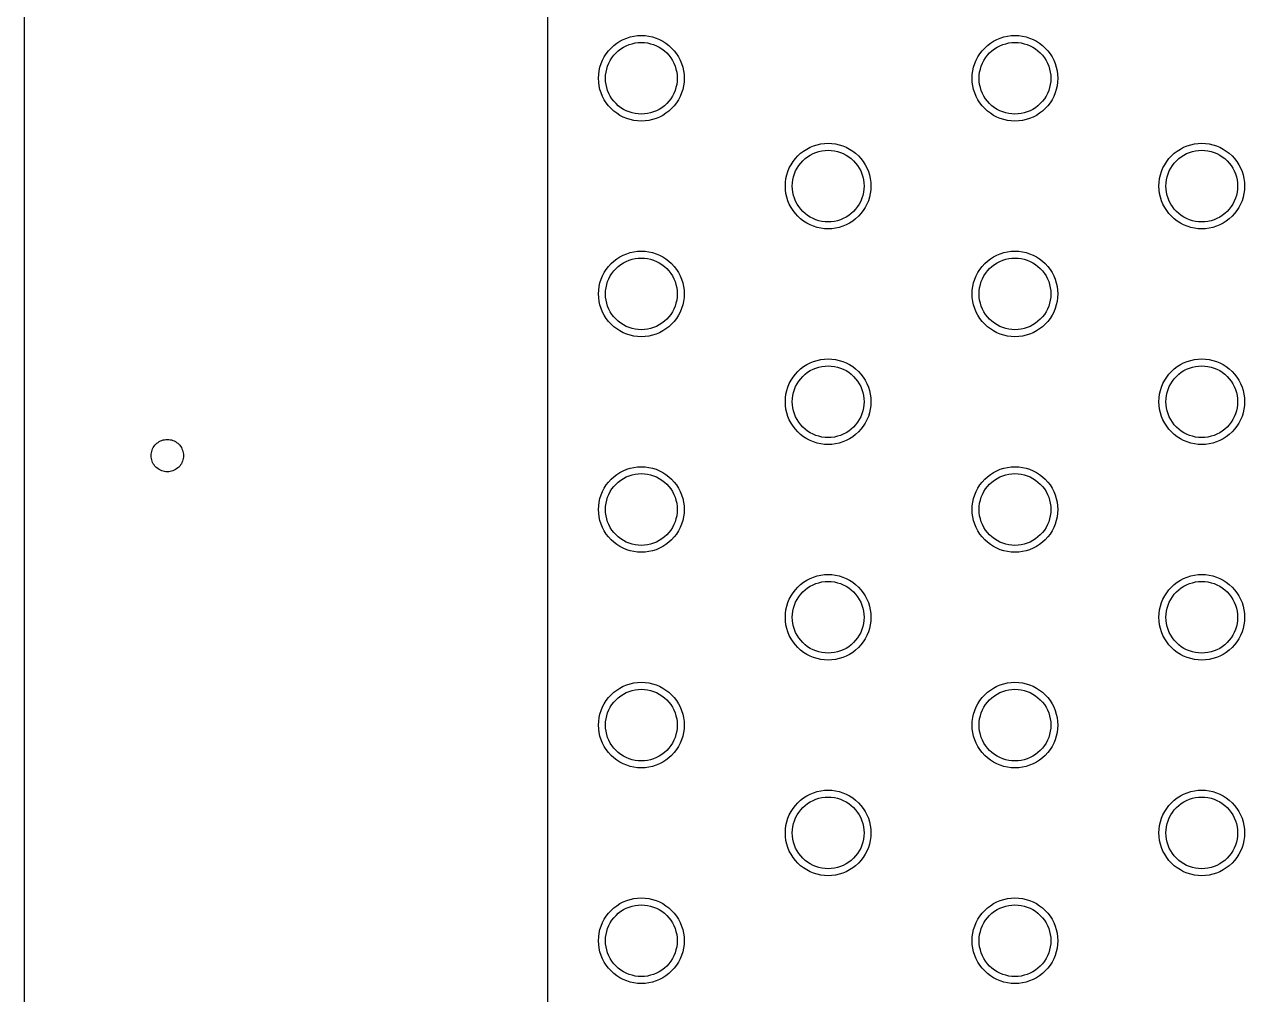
# Model space of a CAD drawing. Header units: millimetres. Extents: x 0 to 2033, y -1000001 to 3212.
# Drawn here: x 120 to 346.3, y 1625 to 1805 of the extents above; entities that cross this region are included whole.
import ezdxf

# ---------------------------------------------------------------- set-up
doc = ezdxf.new("R2010")
doc.units = ezdxf.units.MM
doc.layers.add('DRAWING', color=7, linetype='Continuous')

msp = doc.modelspace()

# ---------------------------------------------------------------- linework, layer by layer
at = {"layer": 'DRAWING', "linetype": 'CONTINUOUS', "true_color": 0x111111}
msp.add_line((120, 320), (120, 3150), dxfattribs=at)
at = {"layer": 'DRAWING', "linetype": 'CONTINUOUS', "true_color": 0x222222}
msp.add_line((217.08, 335), (217.08, 3135), dxfattribs=at)
at = {"layer": 'DRAWING', "linetype": 'CONTINUOUS', "true_color": 0xff1a1a}
for points in [[(242.34, 1795), (242.31, 1794.31), (242.22, 1793.62), (242.07, 1792.94), (241.86, 1792.28), (241.6, 1791.64), (241.28, 1791.03), (240.9, 1790.45), (240.48, 1789.9), (240.01, 1789.39), (239.5, 1788.92), (238.95, 1788.5), (238.37, 1788.12), (237.76, 1787.8), (237.12, 1787.54), (236.46, 1787.33), (235.78, 1787.18), (235.09, 1787.09), (234.4, 1787.06), (233.71, 1787.09), (233.02, 1787.18), (232.34, 1787.33), (231.68, 1787.54), (231.04, 1787.8), (230.43, 1788.12), (229.85, 1788.5), (229.3, 1788.92), (228.79, 1789.39), (228.32, 1789.9), (227.9, 1790.45), (227.52, 1791.03), (227.2, 1791.64), (226.94, 1792.28), (226.73, 1792.94), (226.58, 1793.62), (226.49, 1794.31), (226.46, 1795), (226.49, 1795.69), (226.58, 1796.38), (226.73, 1797.06), (226.94, 1797.72), (227.2, 1798.36), (227.52, 1798.97), (227.9, 1799.55), (228.32, 1800.1), (228.79, 1800.61), (229.3, 1801.08), (229.85, 1801.5), (230.43, 1801.88), (231.04, 1802.2), (231.68, 1802.46), (232.34, 1802.67), (233.02, 1802.82), (233.71, 1802.91), (234.4, 1802.94), (235.09, 1802.91), (235.78, 1802.82), (236.46, 1802.67), (237.12, 1802.46), (237.76, 1802.2), (238.37, 1801.88), (238.95, 1801.5), (239.5, 1801.08), (240.01, 1800.61), (240.48, 1800.1), (240.9, 1799.55), (241.28, 1798.97), (241.6, 1798.36), (241.86, 1797.72), (242.07, 1797.06), (242.22, 1796.38), (242.31, 1795.69), (242.34, 1795)], [(311.62, 1795), (311.59, 1794.31), (311.5, 1793.62), (311.35, 1792.94), (311.14, 1792.28), (310.88, 1791.64), (310.56, 1791.03), (310.18, 1790.45), (309.76, 1789.9), (309.29, 1789.39), (308.78, 1788.92), (308.23, 1788.5), (307.65, 1788.12), (307.04, 1787.8), (306.4, 1787.54), (305.74, 1787.33), (305.06, 1787.18), (304.37, 1787.09), (303.68, 1787.06), (302.99, 1787.09), (302.3, 1787.18), (301.62, 1787.33), (300.96, 1787.54), (300.32, 1787.8), (299.71, 1788.12), (299.13, 1788.5), (298.58, 1788.92), (298.07, 1789.39), (297.6, 1789.9), (297.18, 1790.45), (296.8, 1791.03), (296.48, 1791.64), (296.22, 1792.28), (296.01, 1792.94), (295.86, 1793.62), (295.77, 1794.31), (295.74, 1795), (295.77, 1795.69), (295.86, 1796.38), (296.01, 1797.06), (296.22, 1797.72), (296.48, 1798.36), (296.8, 1798.97), (297.18, 1799.55), (297.6, 1800.1), (298.07, 1800.61), (298.58, 1801.08), (299.13, 1801.5), (299.71, 1801.88), (300.32, 1802.2), (300.96, 1802.46), (301.62, 1802.67), (302.3, 1802.82), (302.99, 1802.91), (303.68, 1802.94), (304.37, 1802.91), (305.06, 1802.82), (305.74, 1802.67), (306.4, 1802.46), (307.04, 1802.2), (307.65, 1801.88), (308.23, 1801.5), (308.78, 1801.08), (309.29, 1800.61), (309.76, 1800.1), (310.18, 1799.55), (310.56, 1798.97), (310.88, 1798.36), (311.14, 1797.72), (311.35, 1797.06), (311.5, 1796.38), (311.59, 1795.69), (311.62, 1795)], [(276.98, 1775), (276.95, 1774.31), (276.86, 1773.62), (276.71, 1772.94), (276.5, 1772.28), (276.24, 1771.64), (275.92, 1771.03), (275.54, 1770.45), (275.12, 1769.9), (274.65, 1769.39), (274.14, 1768.92), (273.59, 1768.5), (273.01, 1768.12), (272.4, 1767.8), (271.76, 1767.54), (271.1, 1767.33), (270.42, 1767.18), (269.73, 1767.09), (269.04, 1767.06), (268.35, 1767.09), (267.66, 1767.18), (266.98, 1767.33), (266.32, 1767.54), (265.68, 1767.8), (265.07, 1768.12), (264.49, 1768.5), (263.94, 1768.92), (263.43, 1769.39), (262.96, 1769.9), (262.54, 1770.45), (262.16, 1771.03), (261.84, 1771.64), (261.58, 1772.28), (261.37, 1772.94), (261.22, 1773.62), (261.13, 1774.31), (261.1, 1775), (261.13, 1775.69), (261.22, 1776.38), (261.37, 1777.06), (261.58, 1777.72), (261.84, 1778.36), (262.16, 1778.97), (262.54, 1779.55), (262.96, 1780.1), (263.43, 1780.61), (263.94, 1781.08), (264.49, 1781.5), (265.07, 1781.88), (265.68, 1782.2), (266.32, 1782.46), (266.98, 1782.67), (267.66, 1782.82), (268.35, 1782.91), (269.04, 1782.94), (269.73, 1782.91), (270.42, 1782.82), (271.1, 1782.67), (271.76, 1782.46), (272.4, 1782.2), (273.01, 1781.88), (273.59, 1781.5), (274.14, 1781.08), (274.65, 1780.61), (275.12, 1780.1), (275.54, 1779.55), (275.92, 1778.97), (276.24, 1778.36), (276.5, 1777.72), (276.71, 1777.06), (276.86, 1776.38), (276.95, 1775.69), (276.98, 1775)], [(346.26, 1775), (346.23, 1774.31), (346.14, 1773.62), (345.99, 1772.94), (345.78, 1772.28), (345.52, 1771.64), (345.2, 1771.03), (344.82, 1770.45), (344.4, 1769.9), (343.93, 1769.39), (343.42, 1768.92), (342.87, 1768.5), (342.29, 1768.12), (341.68, 1767.8), (341.04, 1767.54), (340.38, 1767.33), (339.7, 1767.18), (339.01, 1767.09), (338.32, 1767.06), (337.63, 1767.09), (336.94, 1767.18), (336.26, 1767.33), (335.6, 1767.54), (334.96, 1767.8), (334.35, 1768.12), (333.77, 1768.5), (333.22, 1768.92), (332.71, 1769.39), (332.24, 1769.9), (331.82, 1770.45), (331.44, 1771.03), (331.12, 1771.64), (330.86, 1772.28), (330.65, 1772.94), (330.5, 1773.62), (330.41, 1774.31), (330.38, 1775), (330.41, 1775.69), (330.5, 1776.38), (330.65, 1777.06), (330.86, 1777.72), (331.12, 1778.36), (331.44, 1778.97), (331.82, 1779.55), (332.24, 1780.1), (332.71, 1780.61), (333.22, 1781.08), (333.77, 1781.5), (334.35, 1781.88), (334.96, 1782.2), (335.6, 1782.46), (336.26, 1782.67), (336.94, 1782.82), (337.63, 1782.91), (338.32, 1782.94), (339.01, 1782.91), (339.7, 1782.82), (340.38, 1782.67), (341.04, 1782.46), (341.68, 1782.2), (342.29, 1781.88), (342.87, 1781.5), (343.42, 1781.08), (343.93, 1780.61), (344.4, 1780.1), (344.82, 1779.55), (345.2, 1778.97), (345.52, 1778.36), (345.78, 1777.72), (345.99, 1777.06), (346.14, 1776.38), (346.23, 1775.69), (346.26, 1775)], [(242.34, 1755), (242.31, 1754.31), (242.22, 1753.62), (242.07, 1752.94), (241.86, 1752.28), (241.6, 1751.64), (241.28, 1751.03), (240.9, 1750.45), (240.48, 1749.9), (240.01, 1749.39), (239.5, 1748.92), (238.95, 1748.5), (238.37, 1748.12), (237.76, 1747.8), (237.12, 1747.54), (236.46, 1747.33), (235.78, 1747.18), (235.09, 1747.09), (234.4, 1747.06), (233.71, 1747.09), (233.02, 1747.18), (232.34, 1747.33), (231.68, 1747.54), (231.04, 1747.8), (230.43, 1748.12), (229.85, 1748.5), (229.3, 1748.92), (228.79, 1749.39), (228.32, 1749.9), (227.9, 1750.45), (227.52, 1751.03), (227.2, 1751.64), (226.94, 1752.28), (226.73, 1752.94), (226.58, 1753.62), (226.49, 1754.31), (226.46, 1755), (226.49, 1755.69), (226.58, 1756.38), (226.73, 1757.06), (226.94, 1757.72), (227.2, 1758.36), (227.52, 1758.97), (227.9, 1759.55), (228.32, 1760.1), (228.79, 1760.61), (229.3, 1761.08), (229.85, 1761.5), (230.43, 1761.88), (231.04, 1762.2), (231.68, 1762.46), (232.34, 1762.67), (233.02, 1762.82), (233.71, 1762.91), (234.4, 1762.94), (235.09, 1762.91), (235.78, 1762.82), (236.46, 1762.67), (237.12, 1762.46), (237.76, 1762.2), (238.37, 1761.88), (238.95, 1761.5), (239.5, 1761.08), (240.01, 1760.61), (240.48, 1760.1), (240.9, 1759.55), (241.28, 1758.97), (241.6, 1758.36), (241.86, 1757.72), (242.07, 1757.06), (242.22, 1756.38), (242.31, 1755.69), (242.34, 1755)], [(311.62, 1755), (311.59, 1754.31), (311.5, 1753.62), (311.35, 1752.94), (311.14, 1752.28), (310.88, 1751.64), (310.56, 1751.03), (310.18, 1750.45), (309.76, 1749.9), (309.29, 1749.39), (308.78, 1748.92), (308.23, 1748.5), (307.65, 1748.12), (307.04, 1747.8), (306.4, 1747.54), (305.74, 1747.33), (305.06, 1747.18), (304.37, 1747.09), (303.68, 1747.06), (302.99, 1747.09), (302.3, 1747.18), (301.62, 1747.33), (300.96, 1747.54), (300.32, 1747.8), (299.71, 1748.12), (299.13, 1748.5), (298.58, 1748.92), (298.07, 1749.39), (297.6, 1749.9), (297.18, 1750.45), (296.8, 1751.03), (296.48, 1751.64), (296.22, 1752.28), (296.01, 1752.94), (295.86, 1753.62), (295.77, 1754.31), (295.74, 1755), (295.77, 1755.69), (295.86, 1756.38), (296.01, 1757.06), (296.22, 1757.72), (296.48, 1758.36), (296.8, 1758.97), (297.18, 1759.55), (297.6, 1760.1), (298.07, 1760.61), (298.58, 1761.08), (299.13, 1761.5), (299.71, 1761.88), (300.32, 1762.2), (300.96, 1762.46), (301.62, 1762.67), (302.3, 1762.82), (302.99, 1762.91), (303.68, 1762.94), (304.37, 1762.91), (305.06, 1762.82), (305.74, 1762.67), (306.4, 1762.46), (307.04, 1762.2), (307.65, 1761.88), (308.23, 1761.5), (308.78, 1761.08), (309.29, 1760.61), (309.76, 1760.1), (310.18, 1759.55), (310.56, 1758.97), (310.88, 1758.36), (311.14, 1757.72), (311.35, 1757.06), (311.5, 1756.38), (311.59, 1755.69), (311.62, 1755)], [(276.98, 1735), (276.95, 1734.31), (276.86, 1733.62), (276.71, 1732.94), (276.5, 1732.28), (276.24, 1731.64), (275.92, 1731.03), (275.54, 1730.45), (275.12, 1729.9), (274.65, 1729.39), (274.14, 1728.92), (273.59, 1728.5), (273.01, 1728.12), (272.4, 1727.8), (271.76, 1727.54), (271.1, 1727.33), (270.42, 1727.18), (269.73, 1727.09), (269.04, 1727.06), (268.35, 1727.09), (267.66, 1727.18), (266.98, 1727.33), (266.32, 1727.54), (265.68, 1727.8), (265.07, 1728.12), (264.49, 1728.5), (263.94, 1728.92), (263.43, 1729.39), (262.96, 1729.9), (262.54, 1730.45), (262.16, 1731.03), (261.84, 1731.64), (261.58, 1732.28), (261.37, 1732.94), (261.22, 1733.62), (261.13, 1734.31), (261.1, 1735), (261.13, 1735.69), (261.22, 1736.38), (261.37, 1737.06), (261.58, 1737.72), (261.84, 1738.36), (262.16, 1738.97), (262.54, 1739.55), (262.96, 1740.1), (263.43, 1740.61), (263.94, 1741.08), (264.49, 1741.5), (265.07, 1741.88), (265.68, 1742.2), (266.32, 1742.46), (266.98, 1742.67), (267.66, 1742.82), (268.35, 1742.91), (269.04, 1742.94), (269.73, 1742.91), (270.42, 1742.82), (271.1, 1742.67), (271.76, 1742.46), (272.4, 1742.2), (273.01, 1741.88), (273.59, 1741.5), (274.14, 1741.08), (274.65, 1740.61), (275.12, 1740.1), (275.54, 1739.55), (275.92, 1738.97), (276.24, 1738.36), (276.5, 1737.72), (276.71, 1737.06), (276.86, 1736.38), (276.95, 1735.69), (276.98, 1735)], [(346.26, 1735), (346.23, 1734.31), (346.14, 1733.62), (345.99, 1732.94), (345.78, 1732.28), (345.52, 1731.64), (345.2, 1731.03), (344.82, 1730.45), (344.4, 1729.9), (343.93, 1729.39), (343.42, 1728.92), (342.87, 1728.5), (342.29, 1728.12), (341.68, 1727.8), (341.04, 1727.54), (340.38, 1727.33), (339.7, 1727.18), (339.01, 1727.09), (338.32, 1727.06), (337.63, 1727.09), (336.94, 1727.18), (336.26, 1727.33), (335.6, 1727.54), (334.96, 1727.8), (334.35, 1728.12), (333.77, 1728.5), (333.22, 1728.92), (332.71, 1729.39), (332.24, 1729.9), (331.82, 1730.45), (331.44, 1731.03), (331.12, 1731.64), (330.86, 1732.28), (330.65, 1732.94), (330.5, 1733.62), (330.41, 1734.31), (330.38, 1735), (330.41, 1735.69), (330.5, 1736.38), (330.65, 1737.06), (330.86, 1737.72), (331.12, 1738.36), (331.44, 1738.97), (331.82, 1739.55), (332.24, 1740.1), (332.71, 1740.61), (333.22, 1741.08), (333.77, 1741.5), (334.35, 1741.88), (334.96, 1742.2), (335.6, 1742.46), (336.26, 1742.67), (336.94, 1742.82), (337.63, 1742.91), (338.32, 1742.94), (339.01, 1742.91), (339.7, 1742.82), (340.38, 1742.67), (341.04, 1742.46), (341.68, 1742.2), (342.29, 1741.88), (342.87, 1741.5), (343.42, 1741.08), (343.93, 1740.61), (344.4, 1740.1), (344.82, 1739.55), (345.2, 1738.97), (345.52, 1738.36), (345.78, 1737.72), (345.99, 1737.06), (346.14, 1736.38), (346.23, 1735.69), (346.26, 1735)], [(242.34, 1715), (242.31, 1714.31), (242.22, 1713.62), (242.07, 1712.94), (241.86, 1712.28), (241.6, 1711.64), (241.28, 1711.03), (240.9, 1710.45), (240.48, 1709.9), (240.01, 1709.39), (239.5, 1708.92), (238.95, 1708.5), (238.37, 1708.12), (237.76, 1707.8), (237.12, 1707.54), (236.46, 1707.33), (235.78, 1707.18), (235.09, 1707.09), (234.4, 1707.06), (233.71, 1707.09), (233.02, 1707.18), (232.34, 1707.33), (231.68, 1707.54), (231.04, 1707.8), (230.43, 1708.12), (229.85, 1708.5), (229.3, 1708.92), (228.79, 1709.39), (228.32, 1709.9), (227.9, 1710.45), (227.52, 1711.03), (227.2, 1711.64), (226.94, 1712.28), (226.73, 1712.94), (226.58, 1713.62), (226.49, 1714.31), (226.46, 1715), (226.49, 1715.69), (226.58, 1716.38), (226.73, 1717.06), (226.94, 1717.72), (227.2, 1718.36), (227.52, 1718.97), (227.9, 1719.55), (228.32, 1720.1), (228.79, 1720.61), (229.3, 1721.08), (229.85, 1721.5), (230.43, 1721.88), (231.04, 1722.2), (231.68, 1722.46), (232.34, 1722.67), (233.02, 1722.82), (233.71, 1722.91), (234.4, 1722.94), (235.09, 1722.91), (235.78, 1722.82), (236.46, 1722.67), (237.12, 1722.46), (237.76, 1722.2), (238.37, 1721.88), (238.95, 1721.5), (239.5, 1721.08), (240.01, 1720.61), (240.48, 1720.1), (240.9, 1719.55), (241.28, 1718.97), (241.6, 1718.36), (241.86, 1717.72), (242.07, 1717.06), (242.22, 1716.38), (242.31, 1715.69), (242.34, 1715)], [(311.62, 1715), (311.59, 1714.31), (311.5, 1713.62), (311.35, 1712.94), (311.14, 1712.28), (310.88, 1711.64), (310.56, 1711.03), (310.18, 1710.45), (309.76, 1709.9), (309.29, 1709.39), (308.78, 1708.92), (308.23, 1708.5), (307.65, 1708.12), (307.04, 1707.8), (306.4, 1707.54), (305.74, 1707.33), (305.06, 1707.18), (304.37, 1707.09), (303.68, 1707.06), (302.99, 1707.09), (302.3, 1707.18), (301.62, 1707.33), (300.96, 1707.54), (300.32, 1707.8), (299.71, 1708.12), (299.13, 1708.5), (298.58, 1708.92), (298.07, 1709.39), (297.6, 1709.9), (297.18, 1710.45), (296.8, 1711.03), (296.48, 1711.64), (296.22, 1712.28), (296.01, 1712.94), (295.86, 1713.62), (295.77, 1714.31), (295.74, 1715), (295.77, 1715.69), (295.86, 1716.38), (296.01, 1717.06), (296.22, 1717.72), (296.48, 1718.36), (296.8, 1718.97), (297.18, 1719.55), (297.6, 1720.1), (298.07, 1720.61), (298.58, 1721.08), (299.13, 1721.5), (299.71, 1721.88), (300.32, 1722.2), (300.96, 1722.46), (301.62, 1722.67), (302.3, 1722.82), (302.99, 1722.91), (303.68, 1722.94), (304.37, 1722.91), (305.06, 1722.82), (305.74, 1722.67), (306.4, 1722.46), (307.04, 1722.2), (307.65, 1721.88), (308.23, 1721.5), (308.78, 1721.08), (309.29, 1720.61), (309.76, 1720.1), (310.18, 1719.55), (310.56, 1718.97), (310.88, 1718.36), (311.14, 1717.72), (311.35, 1717.06), (311.5, 1716.38), (311.59, 1715.69), (311.62, 1715)], [(276.98, 1695), (276.95, 1694.31), (276.86, 1693.62), (276.71, 1692.94), (276.5, 1692.28), (276.24, 1691.64), (275.92, 1691.03), (275.54, 1690.45), (275.12, 1689.9), (274.65, 1689.39), (274.14, 1688.92), (273.59, 1688.5), (273.01, 1688.12), (272.4, 1687.8), (271.76, 1687.54), (271.1, 1687.33), (270.42, 1687.18), (269.73, 1687.09), (269.04, 1687.06), (268.35, 1687.09), (267.66, 1687.18), (266.98, 1687.33), (266.32, 1687.54), (265.68, 1687.8), (265.07, 1688.12), (264.49, 1688.5), (263.94, 1688.92), (263.43, 1689.39), (262.96, 1689.9), (262.54, 1690.45), (262.16, 1691.03), (261.84, 1691.64), (261.58, 1692.28), (261.37, 1692.94), (261.22, 1693.62), (261.13, 1694.31), (261.1, 1695), (261.13, 1695.69), (261.22, 1696.38), (261.37, 1697.06), (261.58, 1697.72), (261.84, 1698.36), (262.16, 1698.97), (262.54, 1699.55), (262.96, 1700.1), (263.43, 1700.61), (263.94, 1701.08), (264.49, 1701.5), (265.07, 1701.88), (265.68, 1702.2), (266.32, 1702.46), (266.98, 1702.67), (267.66, 1702.82), (268.35, 1702.91), (269.04, 1702.94), (269.73, 1702.91), (270.42, 1702.82), (271.1, 1702.67), (271.76, 1702.46), (272.4, 1702.2), (273.01, 1701.88), (273.59, 1701.5), (274.14, 1701.08), (274.65, 1700.61), (275.12, 1700.1), (275.54, 1699.55), (275.92, 1698.97), (276.24, 1698.36), (276.5, 1697.72), (276.71, 1697.06), (276.86, 1696.38), (276.95, 1695.69), (276.98, 1695)], [(346.26, 1695), (346.23, 1694.31), (346.14, 1693.62), (345.99, 1692.94), (345.78, 1692.28), (345.52, 1691.64), (345.2, 1691.03), (344.82, 1690.45), (344.4, 1689.9), (343.93, 1689.39), (343.42, 1688.92), (342.87, 1688.5), (342.29, 1688.12), (341.68, 1687.8), (341.04, 1687.54), (340.38, 1687.33), (339.7, 1687.18), (339.01, 1687.09), (338.32, 1687.06), (337.63, 1687.09), (336.94, 1687.18), (336.26, 1687.33), (335.6, 1687.54), (334.96, 1687.8), (334.35, 1688.12), (333.77, 1688.5), (333.22, 1688.92), (332.71, 1689.39), (332.24, 1689.9), (331.82, 1690.45), (331.44, 1691.03), (331.12, 1691.64), (330.86, 1692.28), (330.65, 1692.94), (330.5, 1693.62), (330.41, 1694.31), (330.38, 1695), (330.41, 1695.69), (330.5, 1696.38), (330.65, 1697.06), (330.86, 1697.72), (331.12, 1698.36), (331.44, 1698.97), (331.82, 1699.55), (332.24, 1700.1), (332.71, 1700.61), (333.22, 1701.08), (333.77, 1701.5), (334.35, 1701.88), (334.96, 1702.2), (335.6, 1702.46), (336.26, 1702.67), (336.94, 1702.82), (337.63, 1702.91), (338.32, 1702.94), (339.01, 1702.91), (339.7, 1702.82), (340.38, 1702.67), (341.04, 1702.46), (341.68, 1702.2), (342.29, 1701.88), (342.87, 1701.5), (343.42, 1701.08), (343.93, 1700.61), (344.4, 1700.1), (344.82, 1699.55), (345.2, 1698.97), (345.52, 1698.36), (345.78, 1697.72), (345.99, 1697.06), (346.14, 1696.38), (346.23, 1695.69), (346.26, 1695)], [(242.34, 1675), (242.31, 1674.31), (242.22, 1673.62), (242.07, 1672.94), (241.86, 1672.28), (241.6, 1671.64), (241.28, 1671.03), (240.9, 1670.45), (240.48, 1669.9), (240.01, 1669.39), (239.5, 1668.92), (238.95, 1668.5), (238.37, 1668.12), (237.76, 1667.8), (237.12, 1667.54), (236.46, 1667.33), (235.78, 1667.18), (235.09, 1667.09), (234.4, 1667.06), (233.71, 1667.09), (233.02, 1667.18), (232.34, 1667.33), (231.68, 1667.54), (231.04, 1667.8), (230.43, 1668.12), (229.85, 1668.5), (229.3, 1668.92), (228.79, 1669.39), (228.32, 1669.9), (227.9, 1670.45), (227.52, 1671.03), (227.2, 1671.64), (226.94, 1672.28), (226.73, 1672.94), (226.58, 1673.62), (226.49, 1674.31), (226.46, 1675), (226.49, 1675.69), (226.58, 1676.38), (226.73, 1677.06), (226.94, 1677.72), (227.2, 1678.36), (227.52, 1678.97), (227.9, 1679.55), (228.32, 1680.1), (228.79, 1680.61), (229.3, 1681.08), (229.85, 1681.5), (230.43, 1681.88), (231.04, 1682.2), (231.68, 1682.46), (232.34, 1682.67), (233.02, 1682.82), (233.71, 1682.91), (234.4, 1682.94), (235.09, 1682.91), (235.78, 1682.82), (236.46, 1682.67), (237.12, 1682.46), (237.76, 1682.2), (238.37, 1681.88), (238.95, 1681.5), (239.5, 1681.08), (240.01, 1680.61), (240.48, 1680.1), (240.9, 1679.55), (241.28, 1678.97), (241.6, 1678.36), (241.86, 1677.72), (242.07, 1677.06), (242.22, 1676.38), (242.31, 1675.69), (242.34, 1675)], [(311.62, 1675), (311.59, 1674.31), (311.5, 1673.62), (311.35, 1672.94), (311.14, 1672.28), (310.88, 1671.64), (310.56, 1671.03), (310.18, 1670.45), (309.76, 1669.9), (309.29, 1669.39), (308.78, 1668.92), (308.23, 1668.5), (307.65, 1668.12), (307.04, 1667.8), (306.4, 1667.54), (305.74, 1667.33), (305.06, 1667.18), (304.37, 1667.09), (303.68, 1667.06), (302.99, 1667.09), (302.3, 1667.18), (301.62, 1667.33), (300.96, 1667.54), (300.32, 1667.8), (299.71, 1668.12), (299.13, 1668.5), (298.58, 1668.92), (298.07, 1669.39), (297.6, 1669.9), (297.18, 1670.45), (296.8, 1671.03), (296.48, 1671.64), (296.22, 1672.28), (296.01, 1672.94), (295.86, 1673.62), (295.77, 1674.31), (295.74, 1675), (295.77, 1675.69), (295.86, 1676.38), (296.01, 1677.06), (296.22, 1677.72), (296.48, 1678.36), (296.8, 1678.97), (297.18, 1679.55), (297.6, 1680.1), (298.07, 1680.61), (298.58, 1681.08), (299.13, 1681.5), (299.71, 1681.88), (300.32, 1682.2), (300.96, 1682.46), (301.62, 1682.67), (302.3, 1682.82), (302.99, 1682.91), (303.68, 1682.94), (304.37, 1682.91), (305.06, 1682.82), (305.74, 1682.67), (306.4, 1682.46), (307.04, 1682.2), (307.65, 1681.88), (308.23, 1681.5), (308.78, 1681.08), (309.29, 1680.61), (309.76, 1680.1), (310.18, 1679.55), (310.56, 1678.97), (310.88, 1678.36), (311.14, 1677.72), (311.35, 1677.06), (311.5, 1676.38), (311.59, 1675.69), (311.62, 1675)], [(276.98, 1655), (276.95, 1654.31), (276.86, 1653.62), (276.71, 1652.94), (276.5, 1652.28), (276.24, 1651.64), (275.92, 1651.03), (275.54, 1650.45), (275.12, 1649.9), (274.65, 1649.39), (274.14, 1648.92), (273.59, 1648.5), (273.01, 1648.12), (272.4, 1647.8), (271.76, 1647.54), (271.1, 1647.33), (270.42, 1647.18), (269.73, 1647.09), (269.04, 1647.06), (268.35, 1647.09), (267.66, 1647.18), (266.98, 1647.33), (266.32, 1647.54), (265.68, 1647.8), (265.07, 1648.12), (264.49, 1648.5), (263.94, 1648.92), (263.43, 1649.39), (262.96, 1649.9), (262.54, 1650.45), (262.16, 1651.03), (261.84, 1651.64), (261.58, 1652.28), (261.37, 1652.94), (261.22, 1653.62), (261.13, 1654.31), (261.1, 1655), (261.13, 1655.69), (261.22, 1656.38), (261.37, 1657.06), (261.58, 1657.72), (261.84, 1658.36), (262.16, 1658.97), (262.54, 1659.55), (262.96, 1660.1), (263.43, 1660.61), (263.94, 1661.08), (264.49, 1661.5), (265.07, 1661.88), (265.68, 1662.2), (266.32, 1662.46), (266.98, 1662.67), (267.66, 1662.82), (268.35, 1662.91), (269.04, 1662.94), (269.73, 1662.91), (270.42, 1662.82), (271.1, 1662.67), (271.76, 1662.46), (272.4, 1662.2), (273.01, 1661.88), (273.59, 1661.5), (274.14, 1661.08), (274.65, 1660.61), (275.12, 1660.1), (275.54, 1659.55), (275.92, 1658.97), (276.24, 1658.36), (276.5, 1657.72), (276.71, 1657.06), (276.86, 1656.38), (276.95, 1655.69), (276.98, 1655)], [(346.26, 1655), (346.23, 1654.31), (346.14, 1653.62), (345.99, 1652.94), (345.78, 1652.28), (345.52, 1651.64), (345.2, 1651.03), (344.82, 1650.45), (344.4, 1649.9), (343.93, 1649.39), (343.42, 1648.92), (342.87, 1648.5), (342.29, 1648.12), (341.68, 1647.8), (341.04, 1647.54), (340.38, 1647.33), (339.7, 1647.18), (339.01, 1647.09), (338.32, 1647.06), (337.63, 1647.09), (336.94, 1647.18), (336.26, 1647.33), (335.6, 1647.54), (334.96, 1647.8), (334.35, 1648.12), (333.77, 1648.5), (333.22, 1648.92), (332.71, 1649.39), (332.24, 1649.9), (331.82, 1650.45), (331.44, 1651.03), (331.12, 1651.64), (330.86, 1652.28), (330.65, 1652.94), (330.5, 1653.62), (330.41, 1654.31), (330.38, 1655), (330.41, 1655.69), (330.5, 1656.38), (330.65, 1657.06), (330.86, 1657.72), (331.12, 1658.36), (331.44, 1658.97), (331.82, 1659.55), (332.24, 1660.1), (332.71, 1660.61), (333.22, 1661.08), (333.77, 1661.5), (334.35, 1661.88), (334.96, 1662.2), (335.6, 1662.46), (336.26, 1662.67), (336.94, 1662.82), (337.63, 1662.91), (338.32, 1662.94), (339.01, 1662.91), (339.7, 1662.82), (340.38, 1662.67), (341.04, 1662.46), (341.68, 1662.2), (342.29, 1661.88), (342.87, 1661.5), (343.42, 1661.08), (343.93, 1660.61), (344.4, 1660.1), (344.82, 1659.55), (345.2, 1658.97), (345.52, 1658.36), (345.78, 1657.72), (345.99, 1657.06), (346.14, 1656.38), (346.23, 1655.69), (346.26, 1655)], [(242.34, 1635), (242.31, 1634.31), (242.22, 1633.62), (242.07, 1632.94), (241.86, 1632.28), (241.6, 1631.64), (241.28, 1631.03), (240.9, 1630.45), (240.48, 1629.9), (240.01, 1629.39), (239.5, 1628.92), (238.95, 1628.5), (238.37, 1628.12), (237.76, 1627.8), (237.12, 1627.54), (236.46, 1627.33), (235.78, 1627.18), (235.09, 1627.09), (234.4, 1627.06), (233.71, 1627.09), (233.02, 1627.18), (232.34, 1627.33), (231.68, 1627.54), (231.04, 1627.8), (230.43, 1628.12), (229.85, 1628.5), (229.3, 1628.92), (228.79, 1629.39), (228.32, 1629.9), (227.9, 1630.45), (227.52, 1631.03), (227.2, 1631.64), (226.94, 1632.28), (226.73, 1632.94), (226.58, 1633.62), (226.49, 1634.31), (226.46, 1635), (226.49, 1635.69), (226.58, 1636.38), (226.73, 1637.06), (226.94, 1637.72), (227.2, 1638.36), (227.52, 1638.97), (227.9, 1639.55), (228.32, 1640.1), (228.79, 1640.61), (229.3, 1641.08), (229.85, 1641.5), (230.43, 1641.88), (231.04, 1642.2), (231.68, 1642.46), (232.34, 1642.67), (233.02, 1642.82), (233.71, 1642.91), (234.4, 1642.94), (235.09, 1642.91), (235.78, 1642.82), (236.46, 1642.67), (237.12, 1642.46), (237.76, 1642.2), (238.37, 1641.88), (238.95, 1641.5), (239.5, 1641.08), (240.01, 1640.61), (240.48, 1640.1), (240.9, 1639.55), (241.28, 1638.97), (241.6, 1638.36), (241.86, 1637.72), (242.07, 1637.06), (242.22, 1636.38), (242.31, 1635.69), (242.34, 1635)], [(311.62, 1635), (311.59, 1634.31), (311.5, 1633.62), (311.35, 1632.94), (311.14, 1632.28), (310.88, 1631.64), (310.56, 1631.03), (310.18, 1630.45), (309.76, 1629.9), (309.29, 1629.39), (308.78, 1628.92), (308.23, 1628.5), (307.65, 1628.12), (307.04, 1627.8), (306.4, 1627.54), (305.74, 1627.33), (305.06, 1627.18), (304.37, 1627.09), (303.68, 1627.06), (302.99, 1627.09), (302.3, 1627.18), (301.62, 1627.33), (300.96, 1627.54), (300.32, 1627.8), (299.71, 1628.12), (299.13, 1628.5), (298.58, 1628.92), (298.07, 1629.39), (297.6, 1629.9), (297.18, 1630.45), (296.8, 1631.03), (296.48, 1631.64), (296.22, 1632.28), (296.01, 1632.94), (295.86, 1633.62), (295.77, 1634.31), (295.74, 1635), (295.77, 1635.69), (295.86, 1636.38), (296.01, 1637.06), (296.22, 1637.72), (296.48, 1638.36), (296.8, 1638.97), (297.18, 1639.55), (297.6, 1640.1), (298.07, 1640.61), (298.58, 1641.08), (299.13, 1641.5), (299.71, 1641.88), (300.32, 1642.2), (300.96, 1642.46), (301.62, 1642.67), (302.3, 1642.82), (302.99, 1642.91), (303.68, 1642.94), (304.37, 1642.91), (305.06, 1642.82), (305.74, 1642.67), (306.4, 1642.46), (307.04, 1642.2), (307.65, 1641.88), (308.23, 1641.5), (308.78, 1641.08), (309.29, 1640.61), (309.76, 1640.1), (310.18, 1639.55), (310.56, 1638.97), (310.88, 1638.36), (311.14, 1637.72), (311.35, 1637.06), (311.5, 1636.38), (311.59, 1635.69), (311.62, 1635)]]:
    msp.add_lwpolyline(points, close=True, dxfattribs=at)
at = {"layer": 'DRAWING', "linetype": 'CONTINUOUS', "true_color": 0x111111}
for points in [[(241.05, 1795), (241.02, 1794.42), (240.95, 1793.85), (240.82, 1793.28), (240.65, 1792.73), (240.43, 1792.19), (240.16, 1791.67), (239.85, 1791.19), (239.49, 1790.73), (239.1, 1790.3), (238.67, 1789.91), (238.21, 1789.55), (237.72, 1789.24), (237.21, 1788.97), (236.67, 1788.75), (236.12, 1788.58), (235.55, 1788.45), (234.98, 1788.38), (234.4, 1788.35), (233.82, 1788.38), (233.25, 1788.45), (232.68, 1788.58), (232.13, 1788.75), (231.59, 1788.97), (231.07, 1789.24), (230.59, 1789.55), (230.13, 1789.91), (229.7, 1790.3), (229.31, 1790.73), (228.95, 1791.19), (228.64, 1791.67), (228.37, 1792.19), (228.15, 1792.73), (227.98, 1793.28), (227.85, 1793.85), (227.78, 1794.42), (227.75, 1795), (227.78, 1795.58), (227.85, 1796.15), (227.98, 1796.72), (228.15, 1797.27), (228.37, 1797.81), (228.64, 1798.33), (228.95, 1798.81), (229.31, 1799.27), (229.7, 1799.7), (230.13, 1800.09), (230.59, 1800.45), (231.07, 1800.76), (231.59, 1801.03), (232.13, 1801.25), (232.68, 1801.42), (233.25, 1801.55), (233.82, 1801.62), (234.4, 1801.65), (234.98, 1801.62), (235.55, 1801.55), (236.12, 1801.42), (236.67, 1801.25), (237.21, 1801.03), (237.72, 1800.76), (238.21, 1800.45), (238.67, 1800.09), (239.1, 1799.7), (239.49, 1799.27), (239.85, 1798.81), (240.16, 1798.33), (240.43, 1797.81), (240.65, 1797.27), (240.82, 1796.72), (240.95, 1796.15), (241.02, 1795.58), (241.05, 1795)], [(310.33, 1795), (310.3, 1794.42), (310.23, 1793.85), (310.1, 1793.28), (309.93, 1792.73), (309.71, 1792.19), (309.44, 1791.67), (309.13, 1791.19), (308.77, 1790.73), (308.38, 1790.3), (307.95, 1789.91), (307.49, 1789.55), (307, 1789.24), (306.49, 1788.97), (305.95, 1788.75), (305.4, 1788.58), (304.83, 1788.45), (304.26, 1788.38), (303.68, 1788.35), (303.1, 1788.38), (302.53, 1788.45), (301.96, 1788.58), (301.41, 1788.75), (300.87, 1788.97), (300.36, 1789.24), (299.87, 1789.55), (299.41, 1789.91), (298.98, 1790.3), (298.59, 1790.73), (298.23, 1791.19), (297.92, 1791.67), (297.65, 1792.19), (297.43, 1792.73), (297.26, 1793.28), (297.13, 1793.85), (297.06, 1794.42), (297.03, 1795), (297.06, 1795.58), (297.13, 1796.15), (297.26, 1796.72), (297.43, 1797.27), (297.65, 1797.81), (297.92, 1798.33), (298.23, 1798.81), (298.59, 1799.27), (298.98, 1799.7), (299.41, 1800.09), (299.87, 1800.45), (300.36, 1800.76), (300.87, 1801.03), (301.41, 1801.25), (301.96, 1801.42), (302.53, 1801.55), (303.1, 1801.62), (303.68, 1801.65), (304.26, 1801.62), (304.83, 1801.55), (305.4, 1801.42), (305.95, 1801.25), (306.49, 1801.03), (307, 1800.76), (307.49, 1800.45), (307.95, 1800.09), (308.38, 1799.7), (308.77, 1799.27), (309.13, 1798.81), (309.44, 1798.33), (309.71, 1797.81), (309.93, 1797.27), (310.1, 1796.72), (310.23, 1796.15), (310.3, 1795.58), (310.33, 1795)], [(275.69, 1775), (275.66, 1774.42), (275.59, 1773.85), (275.46, 1773.28), (275.29, 1772.73), (275.07, 1772.19), (274.8, 1771.67), (274.49, 1771.19), (274.13, 1770.73), (273.74, 1770.3), (273.31, 1769.91), (272.85, 1769.55), (272.37, 1769.24), (271.85, 1768.97), (271.31, 1768.75), (270.76, 1768.58), (270.19, 1768.45), (269.62, 1768.38), (269.04, 1768.35), (268.46, 1768.38), (267.89, 1768.45), (267.32, 1768.58), (266.77, 1768.75), (266.23, 1768.97), (265.72, 1769.24), (265.23, 1769.55), (264.77, 1769.91), (264.34, 1770.3), (263.95, 1770.73), (263.59, 1771.19), (263.28, 1771.67), (263.01, 1772.19), (262.79, 1772.73), (262.62, 1773.28), (262.49, 1773.85), (262.42, 1774.42), (262.39, 1775), (262.42, 1775.58), (262.49, 1776.15), (262.62, 1776.72), (262.79, 1777.27), (263.01, 1777.81), (263.28, 1778.33), (263.59, 1778.81), (263.95, 1779.27), (264.34, 1779.7), (264.77, 1780.09), (265.23, 1780.45), (265.72, 1780.76), (266.23, 1781.03), (266.77, 1781.25), (267.32, 1781.42), (267.89, 1781.55), (268.46, 1781.62), (269.04, 1781.65), (269.62, 1781.62), (270.19, 1781.55), (270.76, 1781.42), (271.31, 1781.25), (271.85, 1781.03), (272.37, 1780.76), (272.85, 1780.45), (273.31, 1780.09), (273.74, 1779.7), (274.13, 1779.27), (274.49, 1778.81), (274.8, 1778.33), (275.07, 1777.81), (275.29, 1777.27), (275.46, 1776.72), (275.59, 1776.15), (275.66, 1775.58), (275.69, 1775)], [(344.97, 1775), (344.94, 1774.42), (344.87, 1773.85), (344.74, 1773.28), (344.57, 1772.73), (344.35, 1772.19), (344.08, 1771.67), (343.77, 1771.19), (343.41, 1770.73), (343.02, 1770.3), (342.59, 1769.91), (342.13, 1769.55), (341.64, 1769.24), (341.13, 1768.97), (340.59, 1768.75), (340.04, 1768.58), (339.47, 1768.45), (338.9, 1768.38), (338.32, 1768.35), (337.74, 1768.38), (337.17, 1768.45), (336.6, 1768.58), (336.05, 1768.75), (335.51, 1768.97), (335, 1769.24), (334.51, 1769.55), (334.05, 1769.91), (333.62, 1770.3), (333.23, 1770.73), (332.87, 1771.19), (332.56, 1771.67), (332.29, 1772.19), (332.07, 1772.73), (331.9, 1773.28), (331.77, 1773.85), (331.7, 1774.42), (331.67, 1775), (331.7, 1775.58), (331.77, 1776.15), (331.9, 1776.72), (332.07, 1777.27), (332.29, 1777.81), (332.56, 1778.33), (332.87, 1778.81), (333.23, 1779.27), (333.62, 1779.7), (334.05, 1780.09), (334.51, 1780.45), (335, 1780.76), (335.51, 1781.03), (336.05, 1781.25), (336.6, 1781.42), (337.17, 1781.55), (337.74, 1781.62), (338.32, 1781.65), (338.9, 1781.62), (339.47, 1781.55), (340.04, 1781.42), (340.59, 1781.25), (341.13, 1781.03), (341.64, 1780.76), (342.13, 1780.45), (342.59, 1780.09), (343.02, 1779.7), (343.41, 1779.27), (343.77, 1778.81), (344.08, 1778.33), (344.35, 1777.81), (344.57, 1777.27), (344.74, 1776.72), (344.87, 1776.15), (344.94, 1775.58), (344.97, 1775)], [(241.05, 1755), (241.02, 1754.42), (240.95, 1753.85), (240.82, 1753.28), (240.65, 1752.73), (240.43, 1752.19), (240.16, 1751.67), (239.85, 1751.19), (239.49, 1750.73), (239.1, 1750.3), (238.67, 1749.91), (238.21, 1749.55), (237.72, 1749.24), (237.21, 1748.97), (236.67, 1748.75), (236.12, 1748.58), (235.55, 1748.45), (234.98, 1748.38), (234.4, 1748.35), (233.82, 1748.38), (233.25, 1748.45), (232.68, 1748.58), (232.13, 1748.75), (231.59, 1748.97), (231.07, 1749.24), (230.59, 1749.55), (230.13, 1749.91), (229.7, 1750.3), (229.31, 1750.73), (228.95, 1751.19), (228.64, 1751.67), (228.37, 1752.19), (228.15, 1752.73), (227.98, 1753.28), (227.85, 1753.85), (227.78, 1754.42), (227.75, 1755), (227.78, 1755.58), (227.85, 1756.15), (227.98, 1756.72), (228.15, 1757.27), (228.37, 1757.81), (228.64, 1758.33), (228.95, 1758.81), (229.31, 1759.27), (229.7, 1759.7), (230.13, 1760.09), (230.59, 1760.45), (231.07, 1760.76), (231.59, 1761.03), (232.13, 1761.25), (232.68, 1761.42), (233.25, 1761.55), (233.82, 1761.62), (234.4, 1761.65), (234.98, 1761.62), (235.55, 1761.55), (236.12, 1761.42), (236.67, 1761.25), (237.21, 1761.03), (237.72, 1760.76), (238.21, 1760.45), (238.67, 1760.09), (239.1, 1759.7), (239.49, 1759.27), (239.85, 1758.81), (240.16, 1758.33), (240.43, 1757.81), (240.65, 1757.27), (240.82, 1756.72), (240.95, 1756.15), (241.02, 1755.58), (241.05, 1755)], [(310.33, 1755), (310.3, 1754.42), (310.23, 1753.85), (310.1, 1753.28), (309.93, 1752.73), (309.71, 1752.19), (309.44, 1751.67), (309.13, 1751.19), (308.77, 1750.73), (308.38, 1750.3), (307.95, 1749.91), (307.49, 1749.55), (307, 1749.24), (306.49, 1748.97), (305.95, 1748.75), (305.4, 1748.58), (304.83, 1748.45), (304.26, 1748.38), (303.68, 1748.35), (303.1, 1748.38), (302.53, 1748.45), (301.96, 1748.58), (301.41, 1748.75), (300.87, 1748.97), (300.36, 1749.24), (299.87, 1749.55), (299.41, 1749.91), (298.98, 1750.3), (298.59, 1750.73), (298.23, 1751.19), (297.92, 1751.67), (297.65, 1752.19), (297.43, 1752.73), (297.26, 1753.28), (297.13, 1753.85), (297.06, 1754.42), (297.03, 1755), (297.06, 1755.58), (297.13, 1756.15), (297.26, 1756.72), (297.43, 1757.27), (297.65, 1757.81), (297.92, 1758.33), (298.23, 1758.81), (298.59, 1759.27), (298.98, 1759.7), (299.41, 1760.09), (299.87, 1760.45), (300.36, 1760.76), (300.87, 1761.03), (301.41, 1761.25), (301.96, 1761.42), (302.53, 1761.55), (303.1, 1761.62), (303.68, 1761.65), (304.26, 1761.62), (304.83, 1761.55), (305.4, 1761.42), (305.95, 1761.25), (306.49, 1761.03), (307, 1760.76), (307.49, 1760.45), (307.95, 1760.09), (308.38, 1759.7), (308.77, 1759.27), (309.13, 1758.81), (309.44, 1758.33), (309.71, 1757.81), (309.93, 1757.27), (310.1, 1756.72), (310.23, 1756.15), (310.3, 1755.58), (310.33, 1755)], [(275.69, 1735), (275.66, 1734.42), (275.59, 1733.85), (275.46, 1733.28), (275.29, 1732.73), (275.07, 1732.19), (274.8, 1731.67), (274.49, 1731.19), (274.13, 1730.73), (273.74, 1730.3), (273.31, 1729.91), (272.85, 1729.55), (272.37, 1729.24), (271.85, 1728.97), (271.31, 1728.75), (270.76, 1728.58), (270.19, 1728.45), (269.62, 1728.38), (269.04, 1728.35), (268.46, 1728.38), (267.89, 1728.45), (267.32, 1728.58), (266.77, 1728.75), (266.23, 1728.97), (265.72, 1729.24), (265.23, 1729.55), (264.77, 1729.91), (264.34, 1730.3), (263.95, 1730.73), (263.59, 1731.19), (263.28, 1731.67), (263.01, 1732.19), (262.79, 1732.73), (262.62, 1733.28), (262.49, 1733.85), (262.42, 1734.42), (262.39, 1735), (262.42, 1735.58), (262.49, 1736.15), (262.62, 1736.72), (262.79, 1737.27), (263.01, 1737.81), (263.28, 1738.33), (263.59, 1738.81), (263.95, 1739.27), (264.34, 1739.7), (264.77, 1740.09), (265.23, 1740.45), (265.72, 1740.76), (266.23, 1741.03), (266.77, 1741.25), (267.32, 1741.42), (267.89, 1741.55), (268.46, 1741.62), (269.04, 1741.65), (269.62, 1741.62), (270.19, 1741.55), (270.76, 1741.42), (271.31, 1741.25), (271.85, 1741.03), (272.37, 1740.76), (272.85, 1740.45), (273.31, 1740.09), (273.74, 1739.7), (274.13, 1739.27), (274.49, 1738.81), (274.8, 1738.33), (275.07, 1737.81), (275.29, 1737.27), (275.46, 1736.72), (275.59, 1736.15), (275.66, 1735.58), (275.69, 1735)], [(344.97, 1735), (344.94, 1734.42), (344.87, 1733.85), (344.74, 1733.28), (344.57, 1732.73), (344.35, 1732.19), (344.08, 1731.67), (343.77, 1731.19), (343.41, 1730.73), (343.02, 1730.3), (342.59, 1729.91), (342.13, 1729.55), (341.64, 1729.24), (341.13, 1728.97), (340.59, 1728.75), (340.04, 1728.58), (339.47, 1728.45), (338.9, 1728.38), (338.32, 1728.35), (337.74, 1728.38), (337.17, 1728.45), (336.6, 1728.58), (336.05, 1728.75), (335.51, 1728.97), (335, 1729.24), (334.51, 1729.55), (334.05, 1729.91), (333.62, 1730.3), (333.23, 1730.73), (332.87, 1731.19), (332.56, 1731.67), (332.29, 1732.19), (332.07, 1732.73), (331.9, 1733.28), (331.77, 1733.85), (331.7, 1734.42), (331.67, 1735), (331.7, 1735.58), (331.77, 1736.15), (331.9, 1736.72), (332.07, 1737.27), (332.29, 1737.81), (332.56, 1738.33), (332.87, 1738.81), (333.23, 1739.27), (333.62, 1739.7), (334.05, 1740.09), (334.51, 1740.45), (335, 1740.76), (335.51, 1741.03), (336.05, 1741.25), (336.6, 1741.42), (337.17, 1741.55), (337.74, 1741.62), (338.32, 1741.65), (338.9, 1741.62), (339.47, 1741.55), (340.04, 1741.42), (340.59, 1741.25), (341.13, 1741.03), (341.64, 1740.76), (342.13, 1740.45), (342.59, 1740.09), (343.02, 1739.7), (343.41, 1739.27), (343.77, 1738.81), (344.08, 1738.33), (344.35, 1737.81), (344.57, 1737.27), (344.74, 1736.72), (344.87, 1736.15), (344.94, 1735.58), (344.97, 1735)], [(149.5, 1725), (149.49, 1724.74), (149.45, 1724.48), (149.4, 1724.22), (149.32, 1723.97), (149.22, 1723.73), (149.1, 1723.5), (148.96, 1723.28), (148.8, 1723.07), (148.62, 1722.88), (148.43, 1722.7), (148.22, 1722.54), (148, 1722.4), (147.77, 1722.28), (147.53, 1722.18), (147.28, 1722.1), (147.02, 1722.05), (146.76, 1722.01), (146.5, 1722), (146.24, 1722.01), (145.98, 1722.05), (145.72, 1722.1), (145.47, 1722.18), (145.23, 1722.28), (145, 1722.4), (144.78, 1722.54), (144.57, 1722.7), (144.38, 1722.88), (144.2, 1723.07), (144.04, 1723.28), (143.9, 1723.5), (143.78, 1723.73), (143.68, 1723.97), (143.6, 1724.22), (143.55, 1724.48), (143.51, 1724.74), (143.5, 1725), (143.51, 1725.26), (143.55, 1725.52), (143.6, 1725.78), (143.68, 1726.03), (143.78, 1726.27), (143.9, 1726.5), (144.04, 1726.72), (144.2, 1726.93), (144.38, 1727.12), (144.57, 1727.3), (144.78, 1727.46), (145, 1727.6), (145.23, 1727.72), (145.47, 1727.82), (145.72, 1727.9), (145.98, 1727.95), (146.24, 1727.99), (146.5, 1728), (146.76, 1727.99), (147.02, 1727.95), (147.28, 1727.9), (147.53, 1727.82), (147.77, 1727.72), (148, 1727.6), (148.22, 1727.46), (148.43, 1727.3), (148.62, 1727.12), (148.8, 1726.93), (148.96, 1726.72), (149.1, 1726.5), (149.22, 1726.27), (149.32, 1726.03), (149.4, 1725.78), (149.45, 1725.52), (149.49, 1725.26), (149.5, 1725)], [(241.05, 1715), (241.02, 1714.42), (240.95, 1713.85), (240.82, 1713.28), (240.65, 1712.73), (240.43, 1712.19), (240.16, 1711.67), (239.85, 1711.19), (239.49, 1710.73), (239.1, 1710.3), (238.67, 1709.91), (238.21, 1709.55), (237.72, 1709.24), (237.21, 1708.97), (236.67, 1708.75), (236.12, 1708.58), (235.55, 1708.45), (234.98, 1708.38), (234.4, 1708.35), (233.82, 1708.38), (233.25, 1708.45), (232.68, 1708.58), (232.13, 1708.75), (231.59, 1708.97), (231.07, 1709.24), (230.59, 1709.55), (230.13, 1709.91), (229.7, 1710.3), (229.31, 1710.73), (228.95, 1711.19), (228.64, 1711.67), (228.37, 1712.19), (228.15, 1712.73), (227.98, 1713.28), (227.85, 1713.85), (227.78, 1714.42), (227.75, 1715), (227.78, 1715.58), (227.85, 1716.15), (227.98, 1716.72), (228.15, 1717.27), (228.37, 1717.81), (228.64, 1718.33), (228.95, 1718.81), (229.31, 1719.27), (229.7, 1719.7), (230.13, 1720.09), (230.59, 1720.45), (231.07, 1720.76), (231.59, 1721.03), (232.13, 1721.25), (232.68, 1721.42), (233.25, 1721.55), (233.82, 1721.62), (234.4, 1721.65), (234.98, 1721.62), (235.55, 1721.55), (236.12, 1721.42), (236.67, 1721.25), (237.21, 1721.03), (237.72, 1720.76), (238.21, 1720.45), (238.67, 1720.09), (239.1, 1719.7), (239.49, 1719.27), (239.85, 1718.81), (240.16, 1718.33), (240.43, 1717.81), (240.65, 1717.27), (240.82, 1716.72), (240.95, 1716.15), (241.02, 1715.58), (241.05, 1715)], [(310.33, 1715), (310.3, 1714.42), (310.23, 1713.85), (310.1, 1713.28), (309.93, 1712.73), (309.71, 1712.19), (309.44, 1711.67), (309.13, 1711.19), (308.77, 1710.73), (308.38, 1710.3), (307.95, 1709.91), (307.49, 1709.55), (307, 1709.24), (306.49, 1708.97), (305.95, 1708.75), (305.4, 1708.58), (304.83, 1708.45), (304.26, 1708.38), (303.68, 1708.35), (303.1, 1708.38), (302.53, 1708.45), (301.96, 1708.58), (301.41, 1708.75), (300.87, 1708.97), (300.36, 1709.24), (299.87, 1709.55), (299.41, 1709.91), (298.98, 1710.3), (298.59, 1710.73), (298.23, 1711.19), (297.92, 1711.67), (297.65, 1712.19), (297.43, 1712.73), (297.26, 1713.28), (297.13, 1713.85), (297.06, 1714.42), (297.03, 1715), (297.06, 1715.58), (297.13, 1716.15), (297.26, 1716.72), (297.43, 1717.27), (297.65, 1717.81), (297.92, 1718.33), (298.23, 1718.81), (298.59, 1719.27), (298.98, 1719.7), (299.41, 1720.09), (299.87, 1720.45), (300.36, 1720.76), (300.87, 1721.03), (301.41, 1721.25), (301.96, 1721.42), (302.53, 1721.55), (303.1, 1721.62), (303.68, 1721.65), (304.26, 1721.62), (304.83, 1721.55), (305.4, 1721.42), (305.95, 1721.25), (306.49, 1721.03), (307, 1720.76), (307.49, 1720.45), (307.95, 1720.09), (308.38, 1719.7), (308.77, 1719.27), (309.13, 1718.81), (309.44, 1718.33), (309.71, 1717.81), (309.93, 1717.27), (310.1, 1716.72), (310.23, 1716.15), (310.3, 1715.58), (310.33, 1715)], [(275.69, 1695), (275.66, 1694.42), (275.59, 1693.85), (275.46, 1693.28), (275.29, 1692.73), (275.07, 1692.19), (274.8, 1691.67), (274.49, 1691.19), (274.13, 1690.73), (273.74, 1690.3), (273.31, 1689.91), (272.85, 1689.55), (272.37, 1689.24), (271.85, 1688.97), (271.31, 1688.75), (270.76, 1688.58), (270.19, 1688.45), (269.62, 1688.38), (269.04, 1688.35), (268.46, 1688.38), (267.89, 1688.45), (267.32, 1688.58), (266.77, 1688.75), (266.23, 1688.97), (265.72, 1689.24), (265.23, 1689.55), (264.77, 1689.91), (264.34, 1690.3), (263.95, 1690.73), (263.59, 1691.19), (263.28, 1691.67), (263.01, 1692.19), (262.79, 1692.73), (262.62, 1693.28), (262.49, 1693.85), (262.42, 1694.42), (262.39, 1695), (262.42, 1695.58), (262.49, 1696.15), (262.62, 1696.72), (262.79, 1697.27), (263.01, 1697.81), (263.28, 1698.33), (263.59, 1698.81), (263.95, 1699.27), (264.34, 1699.7), (264.77, 1700.09), (265.23, 1700.45), (265.72, 1700.76), (266.23, 1701.03), (266.77, 1701.25), (267.32, 1701.42), (267.89, 1701.55), (268.46, 1701.62), (269.04, 1701.65), (269.62, 1701.62), (270.19, 1701.55), (270.76, 1701.42), (271.31, 1701.25), (271.85, 1701.03), (272.37, 1700.76), (272.85, 1700.45), (273.31, 1700.09), (273.74, 1699.7), (274.13, 1699.27), (274.49, 1698.81), (274.8, 1698.33), (275.07, 1697.81), (275.29, 1697.27), (275.46, 1696.72), (275.59, 1696.15), (275.66, 1695.58), (275.69, 1695)], [(344.97, 1695), (344.94, 1694.42), (344.87, 1693.85), (344.74, 1693.28), (344.57, 1692.73), (344.35, 1692.19), (344.08, 1691.67), (343.77, 1691.19), (343.41, 1690.73), (343.02, 1690.3), (342.59, 1689.91), (342.13, 1689.55), (341.64, 1689.24), (341.13, 1688.97), (340.59, 1688.75), (340.04, 1688.58), (339.47, 1688.45), (338.9, 1688.38), (338.32, 1688.35), (337.74, 1688.38), (337.17, 1688.45), (336.6, 1688.58), (336.05, 1688.75), (335.51, 1688.97), (335, 1689.24), (334.51, 1689.55), (334.05, 1689.91), (333.62, 1690.3), (333.23, 1690.73), (332.87, 1691.19), (332.56, 1691.67), (332.29, 1692.19), (332.07, 1692.73), (331.9, 1693.28), (331.77, 1693.85), (331.7, 1694.42), (331.67, 1695), (331.7, 1695.58), (331.77, 1696.15), (331.9, 1696.72), (332.07, 1697.27), (332.29, 1697.81), (332.56, 1698.33), (332.87, 1698.81), (333.23, 1699.27), (333.62, 1699.7), (334.05, 1700.09), (334.51, 1700.45), (335, 1700.76), (335.51, 1701.03), (336.05, 1701.25), (336.6, 1701.42), (337.17, 1701.55), (337.74, 1701.62), (338.32, 1701.65), (338.9, 1701.62), (339.47, 1701.55), (340.04, 1701.42), (340.59, 1701.25), (341.13, 1701.03), (341.64, 1700.76), (342.13, 1700.45), (342.59, 1700.09), (343.02, 1699.7), (343.41, 1699.27), (343.77, 1698.81), (344.08, 1698.33), (344.35, 1697.81), (344.57, 1697.27), (344.74, 1696.72), (344.87, 1696.15), (344.94, 1695.58), (344.97, 1695)], [(241.05, 1675), (241.02, 1674.42), (240.95, 1673.85), (240.82, 1673.28), (240.65, 1672.73), (240.43, 1672.19), (240.16, 1671.67), (239.85, 1671.19), (239.49, 1670.73), (239.1, 1670.3), (238.67, 1669.91), (238.21, 1669.55), (237.72, 1669.24), (237.21, 1668.97), (236.67, 1668.75), (236.12, 1668.58), (235.55, 1668.45), (234.98, 1668.38), (234.4, 1668.35), (233.82, 1668.38), (233.25, 1668.45), (232.68, 1668.58), (232.13, 1668.75), (231.59, 1668.97), (231.07, 1669.24), (230.59, 1669.55), (230.13, 1669.91), (229.7, 1670.3), (229.31, 1670.73), (228.95, 1671.19), (228.64, 1671.67), (228.37, 1672.19), (228.15, 1672.73), (227.98, 1673.28), (227.85, 1673.85), (227.78, 1674.42), (227.75, 1675), (227.78, 1675.58), (227.85, 1676.15), (227.98, 1676.72), (228.15, 1677.27), (228.37, 1677.81), (228.64, 1678.33), (228.95, 1678.81), (229.31, 1679.27), (229.7, 1679.7), (230.13, 1680.09), (230.59, 1680.45), (231.07, 1680.76), (231.59, 1681.03), (232.13, 1681.25), (232.68, 1681.42), (233.25, 1681.55), (233.82, 1681.62), (234.4, 1681.65), (234.98, 1681.62), (235.55, 1681.55), (236.12, 1681.42), (236.67, 1681.25), (237.21, 1681.03), (237.72, 1680.76), (238.21, 1680.45), (238.67, 1680.09), (239.1, 1679.7), (239.49, 1679.27), (239.85, 1678.81), (240.16, 1678.33), (240.43, 1677.81), (240.65, 1677.27), (240.82, 1676.72), (240.95, 1676.15), (241.02, 1675.58), (241.05, 1675)], [(310.33, 1675), (310.3, 1674.42), (310.23, 1673.85), (310.1, 1673.28), (309.93, 1672.73), (309.71, 1672.19), (309.44, 1671.67), (309.13, 1671.19), (308.77, 1670.73), (308.38, 1670.3), (307.95, 1669.91), (307.49, 1669.55), (307, 1669.24), (306.49, 1668.97), (305.95, 1668.75), (305.4, 1668.58), (304.83, 1668.45), (304.26, 1668.38), (303.68, 1668.35), (303.1, 1668.38), (302.53, 1668.45), (301.96, 1668.58), (301.41, 1668.75), (300.87, 1668.97), (300.36, 1669.24), (299.87, 1669.55), (299.41, 1669.91), (298.98, 1670.3), (298.59, 1670.73), (298.23, 1671.19), (297.92, 1671.67), (297.65, 1672.19), (297.43, 1672.73), (297.26, 1673.28), (297.13, 1673.85), (297.06, 1674.42), (297.03, 1675), (297.06, 1675.58), (297.13, 1676.15), (297.26, 1676.72), (297.43, 1677.27), (297.65, 1677.81), (297.92, 1678.33), (298.23, 1678.81), (298.59, 1679.27), (298.98, 1679.7), (299.41, 1680.09), (299.87, 1680.45), (300.36, 1680.76), (300.87, 1681.03), (301.41, 1681.25), (301.96, 1681.42), (302.53, 1681.55), (303.1, 1681.62), (303.68, 1681.65), (304.26, 1681.62), (304.83, 1681.55), (305.4, 1681.42), (305.95, 1681.25), (306.49, 1681.03), (307, 1680.76), (307.49, 1680.45), (307.95, 1680.09), (308.38, 1679.7), (308.77, 1679.27), (309.13, 1678.81), (309.44, 1678.33), (309.71, 1677.81), (309.93, 1677.27), (310.1, 1676.72), (310.23, 1676.15), (310.3, 1675.58), (310.33, 1675)], [(275.69, 1655), (275.66, 1654.42), (275.59, 1653.85), (275.46, 1653.28), (275.29, 1652.73), (275.07, 1652.19), (274.8, 1651.67), (274.49, 1651.19), (274.13, 1650.73), (273.74, 1650.3), (273.31, 1649.91), (272.85, 1649.55), (272.37, 1649.24), (271.85, 1648.97), (271.31, 1648.75), (270.76, 1648.58), (270.19, 1648.45), (269.62, 1648.38), (269.04, 1648.35), (268.46, 1648.38), (267.89, 1648.45), (267.32, 1648.58), (266.77, 1648.75), (266.23, 1648.97), (265.72, 1649.24), (265.23, 1649.55), (264.77, 1649.91), (264.34, 1650.3), (263.95, 1650.73), (263.59, 1651.19), (263.28, 1651.67), (263.01, 1652.19), (262.79, 1652.73), (262.62, 1653.28), (262.49, 1653.85), (262.42, 1654.42), (262.39, 1655), (262.42, 1655.58), (262.49, 1656.15), (262.62, 1656.72), (262.79, 1657.27), (263.01, 1657.81), (263.28, 1658.33), (263.59, 1658.81), (263.95, 1659.27), (264.34, 1659.7), (264.77, 1660.09), (265.23, 1660.45), (265.72, 1660.76), (266.23, 1661.03), (266.77, 1661.25), (267.32, 1661.42), (267.89, 1661.55), (268.46, 1661.62), (269.04, 1661.65), (269.62, 1661.62), (270.19, 1661.55), (270.76, 1661.42), (271.31, 1661.25), (271.85, 1661.03), (272.37, 1660.76), (272.85, 1660.45), (273.31, 1660.09), (273.74, 1659.7), (274.13, 1659.27), (274.49, 1658.81), (274.8, 1658.33), (275.07, 1657.81), (275.29, 1657.27), (275.46, 1656.72), (275.59, 1656.15), (275.66, 1655.58), (275.69, 1655)], [(344.97, 1655), (344.94, 1654.42), (344.87, 1653.85), (344.74, 1653.28), (344.57, 1652.73), (344.35, 1652.19), (344.08, 1651.67), (343.77, 1651.19), (343.41, 1650.73), (343.02, 1650.3), (342.59, 1649.91), (342.13, 1649.55), (341.64, 1649.24), (341.13, 1648.97), (340.59, 1648.75), (340.04, 1648.58), (339.47, 1648.45), (338.9, 1648.38), (338.32, 1648.35), (337.74, 1648.38), (337.17, 1648.45), (336.6, 1648.58), (336.05, 1648.75), (335.51, 1648.97), (335, 1649.24), (334.51, 1649.55), (334.05, 1649.91), (333.62, 1650.3), (333.23, 1650.73), (332.87, 1651.19), (332.56, 1651.67), (332.29, 1652.19), (332.07, 1652.73), (331.9, 1653.28), (331.77, 1653.85), (331.7, 1654.42), (331.67, 1655), (331.7, 1655.58), (331.77, 1656.15), (331.9, 1656.72), (332.07, 1657.27), (332.29, 1657.81), (332.56, 1658.33), (332.87, 1658.81), (333.23, 1659.27), (333.62, 1659.7), (334.05, 1660.09), (334.51, 1660.45), (335, 1660.76), (335.51, 1661.03), (336.05, 1661.25), (336.6, 1661.42), (337.17, 1661.55), (337.74, 1661.62), (338.32, 1661.65), (338.9, 1661.62), (339.47, 1661.55), (340.04, 1661.42), (340.59, 1661.25), (341.13, 1661.03), (341.64, 1660.76), (342.13, 1660.45), (342.59, 1660.09), (343.02, 1659.7), (343.41, 1659.27), (343.77, 1658.81), (344.08, 1658.33), (344.35, 1657.81), (344.57, 1657.27), (344.74, 1656.72), (344.87, 1656.15), (344.94, 1655.58), (344.97, 1655)], [(241.05, 1635), (241.02, 1634.42), (240.95, 1633.85), (240.82, 1633.28), (240.65, 1632.73), (240.43, 1632.19), (240.16, 1631.67), (239.85, 1631.19), (239.49, 1630.73), (239.1, 1630.3), (238.67, 1629.91), (238.21, 1629.55), (237.72, 1629.24), (237.21, 1628.97), (236.67, 1628.75), (236.12, 1628.58), (235.55, 1628.45), (234.98, 1628.38), (234.4, 1628.35), (233.82, 1628.38), (233.25, 1628.45), (232.68, 1628.58), (232.13, 1628.75), (231.59, 1628.97), (231.07, 1629.24), (230.59, 1629.55), (230.13, 1629.91), (229.7, 1630.3), (229.31, 1630.73), (228.95, 1631.19), (228.64, 1631.67), (228.37, 1632.19), (228.15, 1632.73), (227.98, 1633.28), (227.85, 1633.85), (227.78, 1634.42), (227.75, 1635), (227.78, 1635.58), (227.85, 1636.15), (227.98, 1636.72), (228.15, 1637.27), (228.37, 1637.81), (228.64, 1638.33), (228.95, 1638.81), (229.31, 1639.27), (229.7, 1639.7), (230.13, 1640.09), (230.59, 1640.45), (231.07, 1640.76), (231.59, 1641.03), (232.13, 1641.25), (232.68, 1641.42), (233.25, 1641.55), (233.82, 1641.62), (234.4, 1641.65), (234.98, 1641.62), (235.55, 1641.55), (236.12, 1641.42), (236.67, 1641.25), (237.21, 1641.03), (237.72, 1640.76), (238.21, 1640.45), (238.67, 1640.09), (239.1, 1639.7), (239.49, 1639.27), (239.85, 1638.81), (240.16, 1638.33), (240.43, 1637.81), (240.65, 1637.27), (240.82, 1636.72), (240.95, 1636.15), (241.02, 1635.58), (241.05, 1635)], [(310.33, 1635), (310.3, 1634.42), (310.23, 1633.85), (310.1, 1633.28), (309.93, 1632.73), (309.71, 1632.19), (309.44, 1631.67), (309.13, 1631.19), (308.77, 1630.73), (308.38, 1630.3), (307.95, 1629.91), (307.49, 1629.55), (307, 1629.24), (306.49, 1628.97), (305.95, 1628.75), (305.4, 1628.58), (304.83, 1628.45), (304.26, 1628.38), (303.68, 1628.35), (303.1, 1628.38), (302.53, 1628.45), (301.96, 1628.58), (301.41, 1628.75), (300.87, 1628.97), (300.36, 1629.24), (299.87, 1629.55), (299.41, 1629.91), (298.98, 1630.3), (298.59, 1630.73), (298.23, 1631.19), (297.92, 1631.67), (297.65, 1632.19), (297.43, 1632.73), (297.26, 1633.28), (297.13, 1633.85), (297.06, 1634.42), (297.03, 1635), (297.06, 1635.58), (297.13, 1636.15), (297.26, 1636.72), (297.43, 1637.27), (297.65, 1637.81), (297.92, 1638.33), (298.23, 1638.81), (298.59, 1639.27), (298.98, 1639.7), (299.41, 1640.09), (299.87, 1640.45), (300.36, 1640.76), (300.87, 1641.03), (301.41, 1641.25), (301.96, 1641.42), (302.53, 1641.55), (303.1, 1641.62), (303.68, 1641.65), (304.26, 1641.62), (304.83, 1641.55), (305.4, 1641.42), (305.95, 1641.25), (306.49, 1641.03), (307, 1640.76), (307.49, 1640.45), (307.95, 1640.09), (308.38, 1639.7), (308.77, 1639.27), (309.13, 1638.81), (309.44, 1638.33), (309.71, 1637.81), (309.93, 1637.27), (310.1, 1636.72), (310.23, 1636.15), (310.3, 1635.58), (310.33, 1635)]]:
    msp.add_lwpolyline(points, close=True, dxfattribs=at)

doc.saveas('drawing.dxf')
